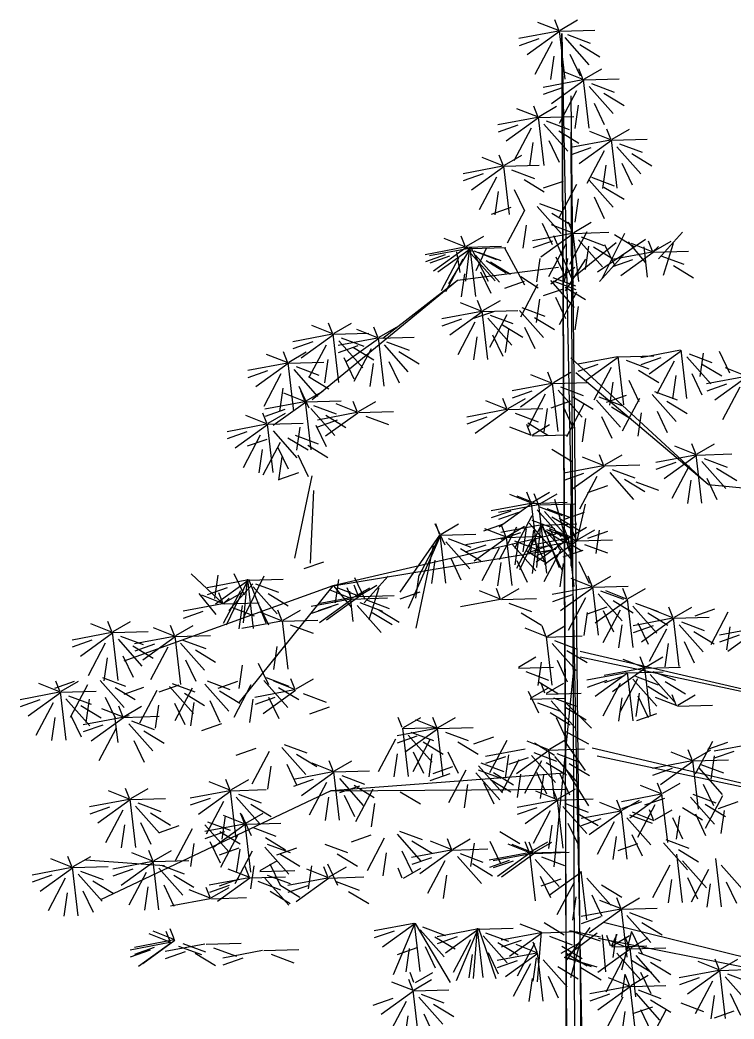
# Model space of a CAD drawing. Header units: millimetres. Extents: x 563079 to 571925, y 2063830 to 2067381.
# Drawn here: x 568829.26 to 568833.4, y 2063882.94 to 2063888.74 of the extents above; entities that cross this region are included whole.
import ezdxf

# ---------------------------------------------------------------- set-up
doc = ezdxf.new("R2010")
doc.units = ezdxf.units.MM
doc.header["$MEASUREMENT"] = 0
doc.layers.add('1-CAY XANH', color=7, linetype='Continuous')
doc.layers.add('MATCATDUONG', color=8, linetype='Continuous')

# ---------------------------------------------------------------- blocks, each defined once
blk = doc.blocks.new('ca')
at = {"layer": '1-CAY XANH', "color": 3}
for p, q in [((0.68, 65.045), (0.234, 65.306)), ((0.698, 65.022), (1.256, 65.243)), ((0.717, 65.045), (0.819, 65.306)), ((0.687, 65.018), (-0.216, 65.046)), ((0.496, 64.928), (-0.089, 64.708)), ((0.641, 64.954), (0.546, 46.012)), ((0.555, 63.779), (0.701, 65.026)), ((0.641, 64.954), (0.641, 64.954)), ((0.641, 64.954), (0.641, 64.954)), ((0.698, 65.006), (1.529, 64.406)), ((0.722, 65.018), (1.742, 64.827)), ((0.177, 64.675), (-0.343, 64.358)), ((0.559, 64.85), (-0.058, 64.154)), ((0.886, 64.742), (1.331, 63.901)), ((1.229, 64.821), (1.74, 64.643)), ((0.431, 64.421), (0.169, 63.868)), ((0.842, 64.37), (0.927, 63.771)), ((0.057, 63.787), (-0.39, 64.047)), ((0.075, 63.763), (0.633, 63.984)), ((0.094, 63.787), (0.196, 64.047)), ((0.064, 63.76), (-0.839, 63.788)), ((-0.127, 63.67), (-0.713, 63.449)), ((-0.064, 63.591), (-0.681, 62.895)), ((-0.068, 62.521), (0.078, 63.767)), ((0.075, 63.748), (0.906, 63.147)), ((0.099, 63.76), (1.119, 63.568)), ((-0.446, 63.416), (-0.966, 63.099)), ((0.263, 63.484), (0.708, 62.642)), ((0.606, 63.563), (1.117, 63.385)), ((-0.192, 63.163), (-0.454, 62.609)), ((0.218, 63.111), (0.304, 62.512)), ((1.221, 62.821), (0.774, 63.081)), ((1.258, 62.821), (1.36, 63.081)), ((1.228, 62.793), (0.325, 62.821)), ((1.239, 62.797), (1.797, 63.018)), ((1.037, 62.703), (0.451, 62.483)), ((1.099, 62.625), (0.482, 61.929)), ((1.096, 61.554), (1.242, 62.801)), ((1.239, 62.781), (2.07, 62.181)), ((1.263, 62.793), (2.283, 62.602)), ((1.77, 62.596), (2.281, 62.418)), ((-0.66, 62.236), (-1.107, 62.496)), ((-0.642, 62.212), (-0.084, 62.433)), ((-0.623, 62.236), (-0.521, 62.496)), ((0.718, 62.45), (0.198, 62.133)), ((1.427, 62.517), (1.872, 61.676)), ((-0.653, 62.209), (-1.556, 62.236)), ((-0.844, 62.118), (-1.43, 61.898)), ((-0.785, 60.97), (-0.639, 62.216)), ((-0.642, 62.197), (0.189, 61.596)), ((-0.618, 62.209), (0.402, 62.017)), ((0.972, 62.196), (0.71, 61.643)), ((1.382, 62.145), (1.468, 61.546)), ((-1.163, 61.865), (-1.683, 61.548)), ((-0.782, 62.04), (-1.399, 61.344)), ((-0.454, 61.933), (-0.009, 61.091)), ((-0.111, 62.011), (0.4, 61.834)), ((2.114, 61.562), (1.668, 61.822)), ((2.151, 61.562), (2.253, 61.822)), ((-0.909, 61.612), (-1.172, 61.058)), ((-0.499, 61.56), (-0.413, 60.961)), ((2.121, 61.535), (1.218, 61.563)), ((1.989, 60.296), (2.135, 61.542)), ((2.132, 61.538), (2.691, 61.76)), ((2.156, 61.535), (3.176, 61.343)), ((1.931, 61.445), (1.345, 61.224)), ((2.132, 61.523), (2.964, 60.922)), ((2.664, 61.338), (3.174, 61.16)), ((-0.127, 61.254), (-0.713, 61.034)), ((-0.064, 61.176), (-0.681, 60.48)), ((0.263, 61.068), (0.708, 60.227)), ((0.606, 61.147), (1.117, 60.969)), ((1.611, 61.191), (1.091, 60.875)), ((2.321, 61.259), (2.765, 60.417)), ((-0.446, 61), (-0.966, 60.684)), ((1.865, 60.938), (1.603, 60.384)), ((2.276, 60.886), (2.362, 60.287)), ((-0.192, 60.747), (-0.454, 60.194)), ((0.218, 60.696), (0.304, 60.096)), ((1.214, 60.58), (0.628, 60.36)), ((1.276, 60.502), (0.659, 59.806)), ((0.894, 60.327), (0.374, 60.01)), ((1.603, 60.394), (2.048, 59.553)), ((1.947, 60.473), (2.457, 60.295)), ((0.327, 59.833), (-0.119, 60.093)), ((0.345, 59.809), (0.904, 60.03)), ((0.364, 59.833), (0.466, 60.093)), ((1.148, 60.073), (0.886, 59.52)), ((1.559, 60.022), (1.645, 59.423)), ((-1.852, 59.154), (-2.469, 59.841)), ((-0.716, 59.777), (-1.236, 59.461)), ((-0.397, 58.648), (-0.983, 59.811)), ((0.334, 59.806), (-0.569, 59.834)), ((-0.007, 59.845), (0.438, 59.004)), ((0.202, 58.567), (0.348, 59.813)), ((0.336, 58.541), (0.846, 59.746)), ((0.345, 59.794), (1.177, 59.193)), ((0.369, 59.806), (1.389, 59.614)), ((3.09, 59.474), (2.644, 59.735)), ((3.127, 59.474), (3.229, 59.735)), ((-1.979, 58.726), (-2.241, 59.555)), ((-1.73, 59.35), (-2.177, 59.61)), ((-1.712, 59.326), (-1.154, 59.547)), ((-1.693, 59.35), (-1.591, 59.61)), ((-1.524, 59.047), (-1.079, 59.588)), ((-0.284, 58.812), (-1.519, 59.658)), ((0.334, 58.675), (-0.757, 59.569)), ((-0.463, 59.524), (-0.725, 58.971)), ((0.144, 59.716), (-0.442, 59.495)), ((0.206, 59.637), (-0.411, 58.941)), ((-0.052, 59.473), (0.034, 58.873)), ((0.534, 59.53), (0.978, 58.688)), ((0.877, 59.609), (1.387, 59.431)), ((3.097, 59.447), (2.194, 59.475)), ((3.108, 59.451), (3.666, 59.672)), ((-1.723, 59.323), (-2.626, 59.351)), ((-1.914, 59.232), (-2.5, 59.012)), ((-1.855, 59.467), (-1.709, 59.33)), ((-1.712, 59.311), (-0.881, 58.71)), ((-1.688, 59.323), (-0.668, 59.131)), ((-1.569, 58.674), (-1.483, 59.458)), ((-0.335, 58.569), (-0.952, 59.257)), ((-0.176, 59.462), (-0.696, 59.145)), ((1.594, 58.475), (2.104, 59.428)), ((2.986, 59.415), (2.083, 59.443)), ((2.795, 59.325), (2.209, 59.105)), ((2.857, 59.247), (2.24, 58.551)), ((2.907, 59.357), (2.321, 59.137)), ((2.969, 59.279), (2.352, 58.583)), ((2.979, 59.443), (2.532, 58.571)), ((2.841, 58.85), (2.579, 59.428)), ((2.854, 58.176), (3, 59.423)), ((2.965, 59.34), (3.111, 59.455)), ((2.997, 59.419), (3.555, 58.509)), ((2.997, 59.403), (3.828, 58.803)), ((3.016, 59.443), (3.118, 58.571)), ((3.021, 59.415), (4.041, 59.224)), ((3.108, 59.435), (3.94, 58.835)), ((3.132, 59.447), (4.152, 59.255)), ((3.252, 58.799), (3.338, 59.331)), ((3.528, 59.218), (4.039, 59.04)), ((3.64, 59.25), (4.15, 59.072)), ((-2.233, 58.979), (-2.753, 58.662)), ((-1.181, 59.125), (-0.67, 58.948)), ((0.542, 58.328), (0.022, 59.143)), ((0.489, 59.157), (0.575, 58.558)), ((0.795, 59.206), (0.533, 58.653)), ((1.206, 59.155), (1.292, 58.555)), ((2.476, 59.072), (1.956, 58.755)), ((3.185, 59.139), (3.63, 58.298)), ((3.296, 59.171), (3.741, 58.33)), ((0.923, 58.503), (0.306, 58.939)), ((2.73, 58.818), (2.468, 58.265)), ((3.14, 58.767), (3.226, 58.168)), ((0.861, 58.582), (0.275, 58.361)), ((0.871, 58.672), (0.285, 58.452)), ((0.933, 58.594), (0.316, 57.898)), ((1.251, 58.396), (1.696, 58.686)), ((1.261, 58.486), (1.705, 57.645)), ((1.604, 58.565), (2.114, 58.387)), ((0.551, 58.419), (0.031, 58.102)), ((0.262, 58.292), (0.706, 57.451)), ((0.605, 58.371), (1.115, 58.193)), ((0.805, 58.165), (0.543, 57.612)), ((1.216, 58.114), (1.302, 57.514)), ((2.668, 57.82), (2.221, 58.08)), ((2.686, 57.796), (3.244, 58.017)), ((2.705, 57.82), (2.807, 58.08)), ((0.217, 57.92), (0.303, 57.321)), ((1.665, 57.896), (1.079, 57.676)), ((1.727, 57.818), (1.11, 57.122)), ((2.675, 57.793), (1.772, 57.821)), ((2.484, 57.703), (1.898, 57.482)), ((2.054, 57.711), (2.499, 56.869)), ((2.398, 57.789), (2.908, 57.612)), ((2.543, 56.554), (2.689, 57.8)), ((2.686, 57.781), (3.517, 57.18)), ((2.71, 57.793), (3.73, 57.601)), ((1.345, 57.643), (0.825, 57.326)), ((2.165, 57.449), (1.645, 57.132)), ((2.546, 57.624), (1.929, 56.928)), ((2.874, 57.517), (3.319, 56.675)), ((3.217, 57.596), (3.728, 57.418)), ((6.502, 57.233), (6.055, 57.493)), ((6.52, 57.209), (7.078, 57.431)), ((6.539, 57.233), (6.641, 57.493)), ((1.599, 57.39), (1.337, 56.836)), ((2.01, 57.338), (2.096, 56.739)), ((2.419, 57.196), (2.157, 56.642)), ((5.338, 57.131), (4.891, 57.392)), ((5.356, 57.108), (5.914, 57.329)), ((5.375, 57.131), (5.477, 57.392)), ((6.509, 57.206), (5.606, 57.234)), ((6.377, 55.967), (6.523, 57.213)), ((6.52, 57.194), (7.351, 56.593)), ((6.544, 57.206), (7.564, 57.014)), ((2.829, 57.144), (2.915, 56.545)), ((5.345, 57.104), (4.442, 57.132)), ((5.154, 57.014), (4.568, 56.794)), ((5.216, 56.936), (4.599, 56.24)), ((5.213, 55.865), (5.359, 57.112)), ((5.356, 57.092), (6.187, 56.492)), ((5.38, 57.104), (6.4, 56.913)), ((6.318, 57.116), (5.732, 56.896)), ((6.38, 57.037), (5.763, 56.342)), ((5.887, 56.907), (6.398, 56.729)), ((6.708, 56.93), (7.153, 56.089)), ((7.051, 57.009), (7.561, 56.831)), ((-3.413, 56.768), (-3.676, 56.214)), ((-2.643, 56.703), (-3.228, 56.482)), ((-3.003, 56.716), (-2.917, 56.117)), ((-2.584, 55.554), (-2.438, 56.8)), ((-2.441, 56.781), (-1.61, 56.18)), ((-2.417, 56.793), (-1.397, 56.601)), ((-0.83, 56.625), (-1.733, 56.653)), ((4.835, 56.761), (4.315, 56.444)), ((5.999, 56.862), (5.479, 56.546)), ((5.544, 56.828), (5.989, 55.987)), ((7.662, 56.49), (7.216, 56.751)), ((7.68, 56.467), (8.239, 56.688)), ((7.699, 56.49), (7.801, 56.751)), ((-2.962, 56.449), (-3.482, 56.132)), ((-2.58, 56.624), (-3.197, 55.928)), ((-2.253, 56.517), (-1.808, 55.675)), ((-1.91, 56.596), (-1.399, 56.418)), ((-1.02, 56.535), (-1.606, 56.314)), ((-0.962, 55.386), (-0.816, 56.632)), ((-0.819, 56.613), (0.013, 56.012)), ((-0.794, 56.625), (0.225, 56.433)), ((-0.287, 56.428), (0.223, 56.25)), ((5.089, 56.507), (4.826, 55.954)), ((5.499, 56.456), (5.585, 55.857)), ((6.253, 56.609), (5.99, 56.056)), ((6.663, 56.558), (6.749, 55.958)), ((7.669, 56.463), (6.766, 56.491)), ((7.537, 55.224), (7.683, 56.471)), ((7.68, 56.451), (8.512, 55.851)), ((7.704, 56.463), (8.724, 56.272)), ((-4.134, 56.122), (-3.576, 56.344)), ((-2.708, 56.196), (-2.97, 55.642)), ((-2.297, 56.144), (-2.211, 55.545)), ((-1.339, 56.281), (-1.86, 55.965)), ((-0.63, 56.349), (-0.186, 55.507)), ((0.856, 55.965), (0.41, 56.226)), ((0.874, 55.942), (1.433, 56.163)), ((0.893, 55.965), (0.995, 56.226)), ((7.479, 56.373), (6.893, 56.153)), ((7.541, 56.295), (6.924, 55.599)), ((7.869, 56.187), (8.313, 55.346)), ((8.212, 56.266), (8.722, 56.088)), ((-4.134, 56.107), (-3.303, 55.506)), ((-4.11, 56.119), (-3.09, 55.927)), ((-3.602, 55.922), (-3.092, 55.744)), ((-1.086, 56.028), (-1.348, 55.474)), ((-0.675, 55.976), (-0.589, 55.377)), ((0.863, 55.938), (-0.04, 55.966)), ((0.731, 54.699), (0.877, 55.946)), ((0.899, 55.938), (1.918, 55.747)), ((7.159, 56.12), (6.639, 55.803)), ((7.413, 55.866), (7.151, 55.313)), ((-3.946, 55.843), (-3.501, 55.001)), ((-1.749, 55.736), (-2.335, 55.516)), ((-1.687, 55.658), (-2.304, 54.962)), ((-1.016, 55.629), (-0.506, 55.451)), ((0.673, 55.848), (0.087, 55.628)), ((0.735, 55.77), (0.118, 55.074)), ((1.063, 55.662), (1.507, 54.821)), ((1.406, 55.741), (1.916, 55.563)), ((7.219, 55.491), (6.772, 55.752)), ((7.237, 55.468), (7.795, 55.689)), ((7.256, 55.491), (7.358, 55.752)), ((7.824, 55.815), (7.91, 55.216)), ((-2.068, 55.483), (-2.588, 55.166)), ((-1.359, 55.55), (-0.914, 54.709)), ((-0.319, 55.591), (-0.905, 55.37)), ((-0.257, 55.512), (-0.874, 54.816)), ((0.353, 55.595), (-0.167, 55.278)), ((0.071, 55.405), (0.516, 54.563)), ((0.414, 55.484), (0.925, 55.306)), ((2.02, 55.292), (1.574, 55.552)), ((2.038, 55.268), (2.597, 55.489)), ((2.057, 55.292), (2.159, 55.552)), ((5.869, 55.216), (5.423, 55.477)), ((5.887, 55.193), (6.446, 55.414)), ((5.906, 55.216), (6.008, 55.477)), ((7.226, 55.464), (6.323, 55.492)), ((7.035, 55.374), (6.449, 55.154)), ((7.094, 54.225), (7.24, 55.472)), ((7.237, 55.452), (8.068, 54.852)), ((7.261, 55.464), (8.281, 55.273)), ((-1.815, 55.229), (-2.077, 54.676)), ((-1.404, 55.178), (-1.318, 54.579)), ((-0.638, 55.337), (-1.158, 55.02)), ((0.607, 55.341), (0.345, 54.788)), ((1.018, 55.29), (1.104, 54.691)), ((2.027, 55.265), (1.124, 55.292)), ((1.837, 55.174), (1.251, 54.954)), ((2.038, 55.252), (2.87, 54.652)), ((2.062, 55.265), (3.082, 55.073)), ((5.876, 55.189), (4.973, 55.217)), ((5.686, 55.099), (5.1, 54.879)), ((5.887, 55.177), (6.719, 54.577)), ((5.912, 55.189), (6.932, 54.997)), ((6.716, 55.121), (6.196, 54.804)), ((7.097, 55.296), (6.48, 54.6)), ((8.195, 54.913), (7.748, 55.173)), ((7.768, 55.267), (8.279, 55.089)), ((8.213, 54.889), (8.771, 55.111)), ((8.232, 54.913), (8.334, 55.173)), ((-0.384, 55.084), (-0.647, 54.53)), ((0.026, 55.032), (0.112, 54.433)), ((1.397, 54.618), (0.951, 54.878)), ((1.517, 54.921), (0.997, 54.604)), ((1.434, 54.618), (1.536, 54.878)), ((2.57, 55.067), (3.08, 54.889)), ((6.419, 54.992), (6.929, 54.814)), ((6.97, 54.867), (6.708, 54.314)), ((8.202, 54.886), (7.299, 54.914)), ((8.07, 53.647), (8.215, 54.893)), ((8.213, 54.874), (9.044, 54.273)), ((8.237, 54.886), (9.257, 54.694)), ((1.404, 54.591), (0.501, 54.619)), ((1.415, 54.594), (1.973, 54.815)), ((7.499, 54.605), (6.913, 54.385)), ((7.38, 54.816), (7.466, 54.217)), ((8.073, 54.717), (7.456, 54.021)), ((8.401, 54.61), (8.846, 53.768)), ((8.744, 54.689), (9.254, 54.511)), ((-2.845, 54.122), (-3.292, 54.383)), ((-2.808, 54.122), (-2.706, 54.383)), ((7.18, 54.351), (6.66, 54.035)), ((7.692, 54.542), (7.172, 54.225)), ((7.889, 54.419), (8.334, 53.578)), ((8.232, 54.498), (8.743, 54.32)), ((-2.838, 54.095), (-3.741, 54.123)), ((-2.97, 52.856), (-2.825, 54.103)), ((-2.827, 54.099), (-2.269, 54.32)), ((-2.827, 54.083), (-1.996, 53.483)), ((-2.803, 54.095), (-1.783, 53.904)), ((-0.472, 53.842), (-0.919, 54.102)), ((-0.435, 53.842), (-0.333, 54.102)), ((0.894, 54.247), (0.374, 53.93)), ((7.434, 54.098), (7.172, 53.545)), ((7.946, 54.289), (7.683, 53.735)), ((8.356, 54.237), (8.442, 53.638)), ((-3.029, 54.005), (-3.615, 53.785)), ((-2.967, 53.927), (-3.584, 53.231)), ((-2.639, 53.819), (-2.194, 52.978)), ((-2.296, 53.898), (-1.786, 53.72)), ((-0.465, 53.815), (-1.368, 53.843)), ((-0.454, 53.819), (0.104, 54.04)), ((-0.43, 53.815), (0.59, 53.623)), ((7.844, 54.047), (7.93, 53.447)), ((-3.348, 53.752), (-3.868, 53.435)), ((-0.656, 53.725), (-1.242, 53.505)), ((-0.594, 53.647), (-1.211, 52.951)), ((-0.454, 53.803), (0.377, 53.203)), ((0.077, 53.618), (0.588, 53.44)), ((7.075, 53.556), (7.519, 51.438)), ((7.418, 53.635), (7.928, 53.457)), ((-3.127, 53.332), (-6.124, 53.055)), ((-3.094, 53.498), (-3.357, 52.945)), ((-2.684, 53.447), (-2.598, 52.848)), ((-1.267, 53.406), (-1.853, 53.186)), ((-0.975, 53.472), (-1.495, 53.155)), ((-0.534, 53.299), (-0.024, 53.122)), ((-0.266, 53.539), (0.179, 52.698)), ((1.208, 52.834), (0.761, 53.095)), ((1.397, 52.876), (0.951, 53.136)), ((1.245, 52.834), (1.347, 53.095)), ((1.415, 52.852), (1.973, 53.074)), ((1.434, 52.876), (1.536, 53.136)), ((7.03, 53.184), (7.116, 51.308)), ((0.038, 52.83), (0.254, 51.89)), ((1.215, 52.807), (0.312, 52.835)), ((0.395, 51.234), (0.41, 52.821)), ((0.44, 51.607), (0.814, 52.951)), ((1.404, 52.849), (0.501, 52.877)), ((1.083, 51.568), (1.229, 52.815)), ((1.226, 52.811), (1.784, 53.032)), ((1.25, 52.807), (2.27, 52.616)), ((1.272, 51.61), (1.418, 52.856)), ((1.415, 52.837), (2.247, 52.236)), ((1.439, 52.849), (2.459, 52.657)), ((0.067, 52.61), (0.577, 52.432)), ((1.024, 52.717), (0.439, 52.497)), ((1.087, 52.639), (0.47, 51.943)), ((1.214, 52.759), (0.628, 52.539)), ((1.276, 52.68), (0.659, 51.984)), ((1.414, 52.531), (1.859, 51.69)), ((1.757, 52.61), (2.268, 52.432)), ((1.947, 52.652), (2.457, 52.474)), ((0.705, 52.464), (0.185, 52.147)), ((1.157, 52.29), (0.254, 52.318)), ((0.894, 52.505), (0.374, 52.189)), ((1.15, 52.317), (0.704, 51.194)), ((1.413, 52.419), (0.828, 52.199)), ((1.476, 52.34), (0.859, 51.644)), ((1.025, 51.051), (1.171, 52.298)), ((1.168, 52.294), (1.726, 51.132)), ((1.187, 52.317), (1.289, 51.194)), ((1.192, 52.29), (2.212, 52.098)), ((2.146, 52.312), (2.657, 52.134)), ((3.746, 52.058), (3.3, 52.318)), ((3.911, 52.332), (3.649, 51.779)), ((3.783, 52.058), (3.885, 52.318)), ((-0.534, 52.121), (-0.024, 51.943)), ((-0.321, 52.159), (-0.235, 51.56)), ((0.233, 51.91), (-0.213, 52.17)), ((0.446, 51.972), (-0.001, 52.232)), ((0.251, 51.886), (0.809, 52.107)), ((0.27, 51.91), (0.372, 52.17)), ((0.967, 52.2), (0.381, 51.98)), ((1.029, 52.122), (0.412, 51.426)), ((0.464, 51.948), (1.022, 52.17)), ((0.483, 51.972), (0.585, 52.232)), ((1.094, 52.165), (0.574, 51.849)), ((0.959, 52.21), (0.697, 51.657)), ((1.148, 52.252), (0.886, 51.698)), ((1.356, 52.014), (1.801, 51.173)), ((1.369, 52.159), (1.455, 51.56)), ((1.559, 52.201), (1.645, 51.601)), ((2.044, 51.999), (1.597, 52.26)), ((1.7, 52.093), (2.21, 51.915)), ((1.803, 52.233), (2.248, 51.391)), ((2.062, 51.976), (2.62, 52.197)), ((2.081, 51.999), (2.183, 52.26)), ((3.753, 52.031), (2.85, 52.059)), ((3.621, 50.792), (3.767, 52.038)), ((3.764, 52.034), (4.323, 50.979)), ((3.764, 52.019), (4.596, 50.142)), ((3.788, 52.031), (4.808, 50.563)), ((0.24, 51.883), (-0.663, 51.911)), ((0.05, 51.793), (-0.536, 51.572)), ((0.647, 51.947), (0.127, 51.63)), ((0.251, 51.871), (1.083, 51.27)), ((0.275, 51.883), (1.295, 51.691)), ((0.321, 50.706), (0.467, 51.952)), ((0.464, 51.933), (1.295, 51.332)), ((0.488, 51.945), (1.508, 51.753)), ((0.995, 51.748), (1.506, 51.57)), ((1.348, 51.912), (1.086, 51.358)), ((2.051, 51.972), (1.148, 52)), ((1.86, 51.882), (1.274, 51.662)), ((1.922, 51.804), (1.305, 51.108)), ((1.759, 51.861), (1.844, 51.261)), ((1.919, 50.733), (2.065, 51.98)), ((2.062, 51.96), (2.893, 51.36)), ((2.086, 51.972), (3.106, 51.781)), ((2.593, 51.775), (3.103, 51.597)), ((3.563, 51.941), (2.977, 51.72)), ((3.625, 51.862), (3.008, 51.166)), ((3.953, 51.755), (4.397, 49.637)), ((0.099, 51.637), (0.609, 51.459)), ((0.901, 51.693), (0.639, 51.14)), ((0.652, 51.669), (1.097, 50.827)), ((0.783, 51.686), (1.293, 51.508)), ((1.541, 51.629), (1.021, 51.312)), ((1.312, 51.642), (1.398, 51.042)), ((2.25, 51.696), (2.695, 50.855)), ((3.243, 51.687), (2.723, 51.371)), ((0.197, 51.348), (-0.065, 50.794)), ((0.607, 51.297), (0.693, 50.697)), ((1.795, 51.375), (1.532, 50.822)), ((2.205, 51.324), (2.291, 50.725)), ((3.497, 51.434), (3.235, 50.88)), ((3.908, 51.382), (3.994, 50.783)), ((6.771, 51.336), (7.282, 51.158)), ((-0.178, 50.715), (-0.625, 50.976)), ((-0.141, 50.715), (-0.039, 50.976)), ((4.322, 51.004), (4.407, 50.405)), ((8.825, 49.916), (8.305, 50.983)), ((9.079, 51.046), (8.817, 50.493)), ((9.346, 50.248), (10.178, 51.03)), ((9.49, 50.995), (9.576, 50.395)), ((-0.16, 50.692), (0.398, 50.913)), ((5.727, 50.282), (5.11, 50.969)), ((5.848, 50.478), (5.402, 50.738)), ((5.973, 50.936), (5.711, 50.382)), ((5.885, 50.478), (5.987, 50.738)), ((6.384, 50.884), (6.47, 50.285)), ((8.712, 50.868), (7.809, 50.895)), ((8.522, 50.777), (7.936, 50.557)), ((8.705, 50.895), (8.259, 49.772)), ((8.58, 49.628), (8.726, 50.875)), ((9.207, 50.091), (8.59, 50.779)), ((8.723, 50.871), (9.281, 49.709)), ((8.723, 50.855), (9.555, 50.255)), ((8.742, 50.895), (8.844, 49.772)), ((8.747, 50.868), (9.767, 50.676)), ((-1.072, 50.398), (-1.518, 50.658)), ((-0.171, 50.688), (-1.074, 50.716)), ((-1.054, 50.374), (-0.496, 50.595)), ((-1.035, 50.398), (-0.933, 50.658)), ((-0.362, 50.598), (-0.948, 50.378)), ((-0.3, 50.52), (-0.917, 49.824)), ((-0.303, 49.449), (-0.157, 50.696)), ((-0.16, 50.676), (0.671, 50.076)), ((-0.136, 50.688), (0.884, 50.497)), ((0.371, 50.491), (0.881, 50.313)), ((2.185, 50.398), (1.738, 50.658)), ((2.203, 50.374), (2.761, 50.595)), ((2.222, 50.398), (2.324, 50.658)), ((4.296, 50.557), (4.806, 50.379)), ((5.855, 50.451), (4.952, 50.478)), ((5.599, 49.853), (5.337, 50.683)), ((6.025, 50.411), (5.578, 50.672)), ((5.723, 50.595), (5.869, 50.458)), ((5.866, 50.454), (6.424, 50.675)), ((6.01, 49.802), (6.096, 50.586)), ((6.043, 50.388), (6.601, 50.609)), ((6.055, 50.174), (6.499, 50.716)), ((6.061, 50.411), (6.164, 50.672)), ((8.202, 50.524), (7.682, 50.207)), ((8.584, 50.699), (7.967, 50.003)), ((9.328, 50.287), (8.882, 50.547)), ((8.911, 50.591), (9.356, 49.75)), ((9.255, 50.67), (9.765, 50.493)), ((9.346, 50.263), (9.904, 50.485)), ((9.365, 50.287), (9.467, 50.547)), ((9.534, 49.984), (9.979, 50.526)), ((-1.255, 50.28), (-1.841, 50.06)), ((-0.681, 50.345), (-1.201, 50.028)), ((-1.197, 49.131), (-1.051, 50.378)), ((-1.054, 50.358), (-0.222, 49.758)), ((0.028, 50.412), (0.473, 49.571)), ((2.192, 50.371), (1.289, 50.398)), ((2.001, 50.28), (1.415, 50.06)), ((2.227, 50.371), (3.247, 50.179)), ((5.665, 50.36), (5.079, 50.14)), ((6.032, 50.384), (5.129, 50.412)), ((5.841, 50.294), (5.255, 50.074)), ((5.903, 50.216), (5.286, 49.52)), ((5.866, 50.438), (6.698, 49.838)), ((5.89, 50.451), (6.91, 50.259)), ((6.043, 50.372), (6.874, 49.772)), ((6.067, 50.384), (7.087, 50.193)), ((6.398, 50.253), (6.908, 50.076)), ((8.456, 50.27), (8.194, 49.717)), ((9.335, 50.26), (8.432, 50.288)), ((8.867, 50.219), (8.953, 49.62)), ((9.203, 50.404), (9.349, 50.267)), ((9.37, 50.26), (10.39, 50.068)), ((-3.64, 50.044), (-3.195, 49.202)), ((-3.297, 50.122), (-2.787, 49.945)), ((-2.259, 49.914), (-2.706, 50.175)), ((-2.241, 49.891), (-1.683, 50.112)), ((-2.222, 49.914), (-2.12, 50.175)), ((-1.575, 50.027), (-2.095, 49.71)), ((-1.193, 50.202), (-1.81, 49.506)), ((-0.866, 50.094), (-0.421, 49.253)), ((-0.427, 50.091), (-0.69, 49.538)), ((-0.522, 50.173), (-0.012, 49.996)), ((-0.017, 50.04), (0.069, 49.441)), ((1.682, 50.027), (1.162, 49.71)), ((5.345, 50.107), (4.825, 49.79)), ((5.522, 50.041), (5.002, 49.724)), ((7.812, 49.839), (7.365, 50.1)), ((7.83, 49.816), (8.388, 50.037)), ((7.848, 49.839), (7.951, 50.1)), ((9.145, 50.17), (8.559, 49.949)), ((9.878, 50.063), (10.388, 49.885)), ((-2.252, 49.887), (-3.155, 49.915)), ((-2.443, 49.797), (-3.029, 49.577)), ((-2.381, 49.719), (-2.998, 49.023)), ((-2.384, 48.648), (-2.238, 49.895)), ((-2.241, 49.875), (-1.41, 49.275)), ((-2.217, 49.887), (-1.197, 49.696)), ((-1.71, 49.69), (-1.199, 49.512)), ((-1.321, 49.773), (-1.583, 49.22)), ((-0.91, 49.722), (-0.824, 49.123)), ((1.009, 49.431), (0.563, 49.692)), ((1.046, 49.431), (1.148, 49.692)), ((7.819, 49.812), (6.916, 49.84)), ((7.628, 49.722), (7.042, 49.502)), ((7.687, 48.573), (7.832, 49.82)), ((7.854, 49.812), (8.874, 49.621)), ((10.574, 49.445), (10.128, 49.705)), ((10.611, 49.445), (10.713, 49.705)), ((12.185, 49.547), (11.739, 49.807)), ((12.203, 49.523), (12.761, 49.745)), ((12.222, 49.547), (12.324, 49.807)), ((-4.463, 49.634), (-3.632, 49.033)), ((-4.439, 49.646), (-3.419, 49.454)), ((-3.932, 49.449), (-3.421, 49.271)), ((-3.685, 49.671), (-3.599, 49.072)), ((-2.762, 49.544), (-3.282, 49.227)), ((-2.053, 49.611), (-1.608, 48.77)), ((1.016, 49.404), (0.113, 49.432)), ((1.027, 49.408), (1.585, 49.629)), ((10.581, 49.418), (9.679, 49.446)), ((10.592, 49.422), (11.151, 49.643)), ((12.192, 49.52), (11.289, 49.548)), ((12.06, 48.281), (12.206, 49.527)), ((12.203, 49.508), (13.034, 48.907)), ((12.227, 49.52), (13.247, 49.328)), ((-2.508, 49.29), (-2.77, 48.737)), ((-2.098, 49.239), (-2.012, 48.64)), ((0.826, 49.314), (0.24, 49.094)), ((0.888, 49.236), (0.271, 48.54)), ((0.884, 48.165), (1.03, 49.412)), ((10.391, 49.328), (9.805, 49.108)), ((10.453, 49.25), (9.836, 48.554)), ((10.45, 48.179), (10.595, 49.426)), ((10.592, 49.406), (11.424, 48.806)), ((10.617, 49.418), (11.637, 49.226)), ((11.124, 49.221), (11.634, 49.043)), ((11.682, 49.176), (11.162, 48.86)), ((12.002, 49.43), (11.416, 49.21)), ((12.064, 49.351), (11.447, 48.655)), ((12.391, 49.244), (12.836, 48.402)), ((12.735, 49.323), (13.245, 49.145)), ((0.506, 49.061), (-0.014, 48.744)), ((7.973, 49.164), (8.059, 48.565)), ((10.072, 49.075), (9.551, 48.758)), ((10.781, 49.142), (11.225, 48.301)), ((11.936, 48.923), (11.674, 48.369)), ((-1.518, 48.63), (-1.965, 48.891)), ((-1.501, 48.607), (-0.942, 48.828)), ((-1.482, 48.63), (-1.38, 48.891)), ((0.76, 48.807), (0.498, 48.254)), ((1.171, 48.756), (1.257, 48.157)), ((1.75, 48.63), (1.303, 48.891)), ((8.456, 48.732), (8.194, 48.179)), ((8.867, 48.681), (8.953, 48.081)), ((10.325, 48.821), (10.063, 48.268)), ((12.347, 48.872), (12.433, 48.272)), ((-1.512, 48.603), (-2.414, 48.631)), ((-1.702, 48.513), (-2.288, 48.293)), ((-1.64, 48.435), (-2.257, 47.739)), ((-1.065, 48.483), (-1.968, 48.511)), ((-1.643, 47.364), (-1.498, 48.611)), ((-1.501, 48.591), (-0.669, 47.991)), ((-1.476, 48.603), (-0.456, 48.412)), ((-1.197, 47.244), (-1.051, 48.491)), ((-1.054, 48.471), (-0.222, 47.871)), ((-1.03, 48.483), (-0.01, 48.291)), ((-0.969, 48.406), (-0.459, 48.228)), ((0.839, 43.486), (0.319, 48.656)), ((1.757, 48.603), (0.854, 48.631)), ((1.566, 48.513), (0.98, 48.293)), ((-2.021, 48.26), (-2.542, 47.943)), ((-1.255, 48.393), (-1.841, 48.173)), ((-1.193, 48.315), (-1.81, 47.619)), ((-1.312, 48.327), (-0.867, 47.486)), ((-0.866, 48.207), (-0.421, 47.366)), ((-0.522, 48.286), (-0.012, 48.108)), ((1.035, 47.958), (0.588, 48.219)), ((1.247, 48.26), (0.727, 47.943)), ((1.072, 47.958), (1.174, 48.219)), ((7.476, 48.067), (7.03, 48.327)), ((7.494, 48.043), (8.052, 48.265)), ((7.513, 48.067), (7.615, 48.327)), ((8.251, 48.362), (7.665, 48.142)), ((8.313, 48.283), (7.696, 47.587)), ((8.641, 48.176), (9.086, 47.334)), ((8.984, 48.255), (9.495, 48.077)), ((9.768, 48.273), (9.182, 48.053)), ((9.83, 48.194), (9.213, 47.498)), ((10.673, 48.209), (10.087, 47.989)), ((10.501, 48.166), (11.011, 47.988)), ((12.46, 48.362), (11.874, 48.142)), ((12.522, 48.283), (11.905, 47.587)), ((12.85, 48.176), (13.295, 47.334)), ((13.525, 48.009), (13.079, 48.269)), ((13.193, 48.255), (13.703, 48.077)), ((13.543, 47.985), (14.102, 48.206)), ((13.562, 48.009), (13.664, 48.269)), ((-2.346, 47.651), (-2.792, 47.911)), ((-2.309, 47.651), (-2.207, 47.911)), ((-1.575, 48.139), (-2.095, 47.823)), ((-1.321, 47.886), (-1.583, 47.333)), ((-1.357, 47.955), (-1.271, 47.356)), ((1.042, 47.931), (0.139, 47.959)), ((1.444, 47.829), (0.998, 48.09)), ((1.501, 48.006), (1.239, 47.453)), ((7.293, 47.95), (6.707, 47.73)), ((7.932, 48.108), (7.412, 47.792)), ((7.494, 48.028), (8.326, 47.427)), ((7.518, 48.04), (8.538, 47.848)), ((9.448, 48.019), (8.928, 47.703)), ((10.354, 47.956), (9.834, 47.639)), ((10.735, 48.131), (10.118, 47.435)), ((10.158, 48.087), (10.602, 47.245)), ((11.063, 48.023), (11.508, 47.182)), ((11.406, 48.102), (11.916, 47.924)), ((12.141, 48.108), (11.621, 47.792)), ((13.532, 47.982), (12.629, 48.009)), ((13.342, 47.891), (12.756, 47.671)), ((13.4, 46.743), (13.546, 47.989)), ((13.543, 47.969), (14.375, 47.369)), ((13.568, 47.982), (14.587, 47.79)), ((-2.339, 47.624), (-3.242, 47.652)), ((-2.328, 47.628), (-1.77, 47.849)), ((-0.91, 47.835), (-0.824, 47.235)), ((0.572, 47.746), (-0.128, 47.056)), ((0.851, 47.841), (0.265, 47.621)), ((0.913, 47.763), (0.296, 47.067)), ((1.451, 47.802), (0.548, 47.83)), ((1.261, 47.712), (0.675, 47.492)), ((8.186, 47.855), (7.923, 47.301)), ((8.026, 47.843), (8.536, 47.665)), ((8.596, 47.804), (8.682, 47.204)), ((9.702, 47.766), (9.44, 47.212)), ((10.113, 47.715), (10.199, 47.115)), ((10.608, 47.702), (10.345, 47.149)), ((11.018, 47.651), (11.104, 47.052)), ((12.395, 47.855), (12.132, 47.301)), ((13.023, 47.638), (12.502, 47.321)), ((13.404, 47.813), (12.787, 47.117)), ((12.805, 47.804), (12.891, 47.204)), ((13.732, 47.705), (14.176, 46.864)), ((14.075, 47.784), (14.585, 47.607)), ((-1.797, 47.427), (-1.286, 47.249)), ((0.532, 47.588), (0.012, 47.271)), ((0.941, 47.459), (0.421, 47.142)), ((6.626, 47.598), (7.136, 47.42)), ((11.903, 47.36), (11.457, 47.62)), ((11.778, 47.371), (11.924, 47.341)), ((11.921, 47.337), (12.479, 47.558)), ((11.94, 47.36), (12.042, 47.62)), ((13.276, 47.384), (13.014, 46.831)), ((0.786, 47.334), (0.524, 46.781)), ((3.819, 47.074), (3.373, 47.334)), ((3.837, 47.05), (4.395, 47.271)), ((3.856, 47.074), (3.958, 47.334)), ((4.713, 47.074), (4.266, 47.334)), ((4.749, 47.074), (4.851, 47.334)), ((9.4, 47.167), (9.911, 46.989)), ((11.91, 47.333), (11.007, 47.361)), ((11.719, 47.243), (11.134, 47.023)), ((11.782, 47.165), (11.165, 46.469)), ((11.921, 47.321), (12.752, 46.721)), ((11.945, 47.333), (12.965, 47.141)), ((12.064, 46.685), (12.15, 47.362)), ((12.452, 47.136), (12.963, 46.958)), ((13.687, 47.333), (13.773, 46.734)), ((0.572, 46.989), (-0.045, 46.655)), ((3.826, 47.046), (2.923, 47.074)), ((3.635, 46.956), (3.05, 46.736)), ((3.694, 45.807), (3.84, 47.054)), ((4.719, 47.046), (3.817, 47.074)), ((3.837, 47.034), (4.668, 46.434)), ((3.861, 47.046), (4.881, 46.855)), ((4.529, 46.956), (3.943, 46.736)), ((4.591, 46.878), (3.974, 46.182)), ((4.588, 45.807), (4.733, 47.054)), ((11.4, 46.99), (10.88, 46.673)), ((12.109, 47.057), (12.554, 46.216)), ((-4.302, 46.655), (-3.282, 46.463)), ((-3.626, 46.684), (-3.116, 46.506)), ((-3.241, 46.711), (-2.796, 45.87)), ((0.572, 46.722), (0.037, 45.965)), ((0.952, 46.519), (0.505, 46.779)), ((1.345, 46.675), (0.825, 46.358)), ((0.97, 46.495), (1.528, 46.717)), ((2.054, 46.742), (2.499, 45.901)), ((2.397, 46.821), (2.908, 46.643)), ((3.316, 46.703), (2.796, 46.386)), ((4.21, 46.703), (3.69, 46.386)), ((4.025, 46.77), (4.47, 45.929)), ((4.368, 46.849), (4.879, 46.671)), ((4.919, 46.77), (5.364, 45.929)), ((7.786, 46.638), (7.2, 46.418)), ((11.654, 46.736), (11.392, 46.183)), ((-3.794, 46.458), (-3.284, 46.28)), ((-2.756, 46.239), (-3.202, 46.499)), ((-2.738, 46.215), (-2.18, 46.436)), ((-2.719, 46.239), (-2.617, 46.499)), ((0.958, 46.492), (0.056, 46.52)), ((0.768, 46.402), (0.182, 46.182)), ((1.357, 46.427), (0.771, 46.207)), ((1.419, 46.349), (0.802, 45.653)), ((0.827, 45.253), (0.972, 46.499)), ((0.97, 46.48), (1.801, 45.879)), ((1.583, 46.517), (2.603, 46.325)), ((2.01, 46.37), (2.095, 45.77)), ((3.57, 46.449), (3.308, 45.896)), ((3.981, 46.398), (4.066, 45.799)), ((4.463, 46.449), (4.201, 45.896)), ((4.874, 46.398), (4.96, 45.799)), ((7.466, 46.385), (6.946, 46.068)), ((7.848, 46.56), (7.231, 45.864)), ((8.175, 46.453), (8.62, 45.611)), ((8.518, 46.531), (9.029, 46.354)), ((-2.749, 46.212), (-3.652, 46.239)), ((-2.939, 46.121), (-3.525, 45.901)), ((-3.286, 46.339), (-3.2, 45.739)), ((-2.881, 44.973), (-2.735, 46.219)), ((-2.738, 46.2), (-1.906, 45.599)), ((-2.714, 46.212), (-1.694, 46.02)), ((0.449, 46.148), (-0.071, 45.832)), ((0.83, 46.323), (0.213, 45.627)), ((1.038, 46.174), (0.518, 45.857)), ((1.158, 46.216), (1.603, 45.374)), ((1.501, 46.295), (2.011, 46.117)), ((1.747, 46.241), (2.192, 45.4)), ((2.09, 46.32), (2.6, 46.142)), ((2.719, 46.164), (2.133, 45.943)), ((2.781, 46.085), (2.164, 45.389)), ((6.488, 45.955), (6.041, 46.215)), ((6.506, 45.931), (7.064, 46.152)), ((6.525, 45.955), (6.627, 46.215)), ((7.72, 46.132), (7.458, 45.578)), ((-2.877, 46.043), (-3.494, 45.347)), ((-2.206, 46.014), (-1.696, 45.837)), ((0.572, 46.054), (-0.045, 45.053)), ((0.702, 45.895), (0.44, 45.341)), ((1.292, 45.92), (1.029, 45.367)), ((1.113, 45.844), (1.199, 45.244)), ((1.702, 45.869), (1.788, 45.269)), ((2.4, 45.91), (1.879, 45.594)), ((2.791, 45.984), (2.206, 45.764)), ((2.854, 45.906), (2.237, 45.21)), ((3.109, 45.978), (3.553, 45.136)), ((3.452, 46.057), (3.962, 45.879)), ((3.524, 45.877), (4.035, 45.699)), ((6.495, 45.928), (5.592, 45.956)), ((6.304, 45.837), (5.718, 45.617)), ((6.363, 44.689), (6.509, 45.935)), ((6.506, 45.916), (7.337, 45.315)), ((6.53, 45.928), (7.55, 45.736)), ((8.131, 46.08), (8.217, 45.481)), ((-3.005, 45.615), (-3.267, 45.061)), ((-1.962, 45.38), (-2.408, 45.64)), ((-1.944, 45.356), (-1.386, 45.578)), ((-1.925, 45.38), (-1.823, 45.64)), ((2.472, 45.73), (1.952, 45.414)), ((2.653, 45.657), (2.391, 45.103)), ((3.064, 45.605), (3.15, 45.006)), ((5.985, 45.584), (5.465, 45.267)), ((6.366, 45.759), (5.749, 45.063)), ((6.694, 45.652), (7.139, 44.81)), ((7.037, 45.73), (7.548, 45.553)), ((9.145, 45.472), (8.698, 45.732)), ((9.163, 45.448), (9.721, 45.669)), ((9.182, 45.472), (9.284, 45.732)), ((-2.737, 45.354), (-3.323, 45.134)), ((-2.087, 44.114), (-1.941, 45.36)), ((-1.944, 45.341), (-1.112, 44.74)), ((-1.92, 45.353), (-0.9, 45.161)), ((0.729, 45.231), (0.283, 45.492)), ((0.545, 45.484), (0.531, 38.946)), ((0.747, 45.208), (1.305, 45.429)), ((0.766, 45.231), (0.868, 45.492)), ((4.797, 45.419), (4.277, 45.102)), ((5.507, 45.486), (5.951, 44.645)), ((5.85, 45.565), (6.36, 45.387)), ((6.239, 45.331), (5.976, 44.777)), ((6.586, 45.438), (12.517, 42.631)), ((9.152, 45.445), (8.249, 45.472)), ((8.961, 45.354), (8.375, 45.134)), ((9.02, 44.206), (9.166, 45.452)), ((9.163, 45.432), (9.994, 44.832)), ((9.187, 45.445), (10.207, 45.253)), ((11.733, 45.245), (11.287, 45.505)), ((11.751, 45.221), (12.31, 45.442)), ((11.77, 45.245), (11.872, 45.505)), ((-3.897, 45.156), (-3.386, 44.978)), ((-3.056, 45.101), (-3.576, 44.784)), ((-3.499, 45.31), (-3.054, 44.469)), ((-2.675, 45.276), (-3.292, 44.58)), ((-2.004, 45.247), (-1.493, 45.07)), ((-1.756, 45.077), (-1.311, 44.236)), ((-1.412, 45.156), (-0.902, 44.978)), ((-0.919, 44.943), (-1.365, 45.204)), ((-0.901, 44.92), (-0.343, 45.141)), ((-0.882, 44.943), (-0.78, 45.204)), ((0.736, 45.204), (-0.167, 45.232)), ((0.546, 45.114), (-0.04, 44.894)), ((0.604, 43.965), (0.75, 45.212)), ((0.747, 45.192), (1.578, 44.592)), ((0.771, 45.204), (1.791, 45.012)), ((5.462, 45.114), (5.548, 44.515)), ((6.649, 45.279), (6.735, 44.68)), ((8.642, 45.101), (8.122, 44.784)), ((9.023, 45.276), (8.406, 44.58)), ((9.351, 45.168), (9.796, 44.327)), ((9.694, 45.247), (10.205, 45.07)), ((11.74, 45.218), (10.838, 45.246)), ((11.55, 45.128), (10.964, 44.907)), ((11.609, 43.979), (11.754, 45.225)), ((11.751, 45.206), (12.583, 44.605)), ((11.776, 45.218), (12.796, 45.026)), ((-3.544, 44.938), (-3.458, 44.338)), ((-2.802, 44.847), (-3.064, 44.294)), ((-2.465, 45.009), (-2.985, 44.693)), ((-2.392, 44.796), (-2.306, 44.197)), ((-1.757, 44.69), (-2.203, 44.95)), ((-1.739, 44.666), (-1.181, 44.888)), ((-1.72, 44.69), (-1.618, 44.95)), ((-1.103, 44.826), (-1.688, 44.606)), ((-1.044, 43.677), (-0.898, 44.924)), ((-0.901, 44.904), (-0.07, 44.304)), ((-0.877, 44.916), (0.143, 44.725)), ((0.226, 44.861), (-0.294, 44.544)), ((0.608, 45.036), (-0.009, 44.34)), ((0.935, 44.928), (1.38, 44.087)), ((1.278, 45.007), (1.789, 44.829)), ((8.771, 44.609), (8.324, 44.869)), ((8.896, 44.847), (8.633, 44.294)), ((8.789, 44.585), (9.347, 44.807)), ((8.808, 44.609), (8.91, 44.869)), ((9.306, 44.796), (9.392, 44.197)), ((11.231, 44.874), (10.71, 44.557)), ((11.612, 45.049), (10.995, 44.353)), ((11.94, 44.942), (12.384, 44.1)), ((12.283, 45.021), (12.793, 44.843)), ((-2.211, 44.756), (-2.473, 44.203)), ((-1.04, 44.748), (-1.657, 44.052)), ((-0.713, 44.64), (-0.268, 43.799)), ((-0.37, 44.719), (0.141, 44.541)), ((0.48, 44.607), (0.218, 44.054)), ((0.891, 44.556), (0.977, 43.956)), ((8.778, 44.582), (7.875, 44.61)), ((8.646, 43.343), (8.792, 44.589)), ((8.789, 44.57), (9.62, 43.969)), ((8.813, 44.582), (9.833, 44.39)), ((9.763, 44.644), (9.177, 44.424)), ((9.825, 44.566), (9.208, 43.87)), ((11.484, 44.621), (11.222, 44.067)), ((11.895, 44.569), (11.981, 43.97)), ((-1.168, 44.319), (-1.43, 43.766)), ((2.235, 44.397), (1.715, 44.08)), ((4.818, 44.405), (4.233, 44.185)), ((4.881, 44.327), (4.264, 43.631)), ((5.551, 44.298), (6.062, 44.12)), ((8.587, 44.492), (8.001, 44.272)), ((9.444, 44.391), (8.923, 44.074)), ((8.977, 44.306), (9.422, 43.465)), ((9.32, 44.385), (9.831, 44.207)), ((10.153, 44.459), (10.597, 43.617)), ((10.496, 44.537), (11.006, 44.36)), ((-2.043, 44.183), (-2.629, 43.962)), ((-1.981, 44.104), (-2.598, 43.408)), ((-1.31, 44.076), (-0.8, 43.898)), ((-0.757, 44.268), (-0.672, 43.669)), ((1.342, 43.857), (0.896, 44.117)), ((1.444, 43.87), (0.998, 44.13)), ((1.36, 43.833), (1.918, 44.054)), ((1.379, 43.857), (1.481, 44.117)), ((1.462, 43.846), (2.02, 44.067)), ((1.481, 43.87), (1.583, 44.13)), ((2.489, 44.143), (2.226, 43.59)), ((2.899, 44.092), (2.985, 43.492)), ((3.443, 43.942), (2.996, 44.202)), ((3.46, 43.919), (4.019, 44.14)), ((3.479, 43.942), (3.581, 44.202)), ((4.499, 44.152), (3.979, 43.835)), ((5.208, 44.219), (5.653, 43.378)), ((6.739, 44.07), (6.153, 43.85)), ((8.221, 44.07), (7.635, 43.85)), ((8.268, 44.238), (7.748, 43.922)), ((9.697, 44.137), (9.435, 43.584)), ((10.108, 44.086), (10.194, 43.487)), ((-2.362, 43.929), (-2.882, 43.613)), ((-2.471, 42.565), (-2.325, 43.812)), ((1.349, 43.83), (0.446, 43.858)), ((1.451, 43.843), (0.548, 43.87)), ((1.319, 42.604), (1.465, 43.85)), ((1.36, 43.818), (2.192, 43.217)), ((1.384, 43.83), (2.404, 43.638)), ((1.462, 43.831), (2.294, 43.23)), ((1.486, 43.843), (2.506, 43.651)), ((3.449, 43.915), (2.547, 43.943)), ((3.259, 43.825), (2.673, 43.605)), ((3.46, 43.903), (4.292, 43.303)), ((3.485, 43.915), (4.505, 43.723)), ((4.753, 43.898), (4.491, 43.345)), ((5.164, 43.847), (5.249, 43.248)), ((6.42, 43.817), (5.9, 43.5)), ((7.901, 43.817), (7.381, 43.5)), ((7.472, 43.963), (7.983, 43.785)), ((8.283, 43.992), (7.666, 43.296)), ((8.61, 43.884), (9.055, 43.043)), ((8.932, 43.934), (9.018, 43.334)), ((8.953, 43.963), (9.464, 43.785)), ((11.134, 43.643), (10.687, 43.903)), ((11.152, 43.619), (11.71, 43.841)), ((11.171, 43.643), (11.273, 43.903)), ((-3.466, 43.525), (-4.083, 42.829)), ((-3.47, 42.455), (-3.324, 43.701)), ((-2.467, 43.636), (-3.084, 42.94)), ((-2.14, 43.528), (-1.695, 42.687)), ((1.159, 43.739), (0.573, 43.519)), ((1.323, 43.674), (0.706, 42.978)), ((1.892, 43.632), (2.402, 43.455)), ((1.994, 43.645), (2.504, 43.468)), ((2.94, 43.572), (2.419, 43.255)), ((3.321, 43.747), (2.704, 43.051)), ((3.649, 43.639), (4.093, 42.798)), ((3.992, 43.718), (4.502, 43.54)), ((6.674, 43.563), (6.411, 43.01)), ((7.084, 43.512), (7.17, 42.913)), ((8.155, 43.563), (7.893, 43.01)), ((8.404, 43.387), (7.958, 43.647)), ((8.566, 43.512), (8.652, 42.913)), ((11.141, 43.616), (10.238, 43.644)), ((10.95, 43.526), (10.364, 43.305)), ((10.869, 43.505), (12.901, 43.655)), ((11.009, 42.377), (11.155, 43.623)), ((11.152, 43.604), (11.983, 43.003)), ((11.176, 43.616), (12.196, 43.424)), ((13.215, 43.49), (12.768, 43.751)), ((13.233, 43.467), (13.791, 43.688)), ((13.252, 43.49), (13.354, 43.751)), ((-3.139, 43.418), (-2.694, 42.576)), ((-0.009, 42.12), (0.136, 43.367)), ((0.134, 43.347), (0.965, 42.747)), ((3.604, 43.267), (3.69, 42.667)), ((4.713, 43.189), (4.266, 43.449)), ((4.749, 43.189), (4.851, 43.449)), ((6.629, 43.221), (6.182, 43.482)), ((6.647, 43.198), (7.205, 43.419)), ((6.666, 43.221), (6.768, 43.482)), ((8.411, 43.36), (7.508, 43.387)), ((8.221, 43.269), (7.635, 43.049)), ((8.67, 43.204), (9.228, 43.425)), ((8.689, 43.227), (8.791, 43.488)), ((10.631, 43.272), (10.111, 42.955)), ((11.012, 43.447), (10.395, 42.751)), ((11.34, 43.34), (11.785, 42.498)), ((11.683, 43.419), (12.194, 43.241)), ((13.222, 43.463), (12.319, 43.491)), ((13.031, 43.373), (12.445, 43.153)), ((13.093, 43.295), (12.476, 42.599)), ((13.09, 42.224), (13.236, 43.471)), ((13.233, 43.451), (14.064, 42.851)), ((13.257, 43.463), (14.277, 43.271)), ((13.764, 43.266), (14.275, 43.088)), ((-3.594, 43.096), (-3.856, 42.543)), ((-3.183, 43.045), (-3.097, 42.446)), ((-2.595, 43.207), (-2.857, 42.654)), ((-2.184, 43.156), (-2.099, 42.557)), ((-0.387, 43.016), (-0.907, 42.699)), ((-0.006, 43.191), (-0.623, 42.495)), ((0.322, 43.083), (0.767, 42.242)), ((0.665, 43.162), (1.175, 42.985)), ((1.195, 43.246), (0.933, 42.692)), ((6.636, 43.194), (5.733, 43.222)), ((6.445, 43.104), (5.859, 42.884)), ((6.647, 43.182), (7.478, 42.582)), ((6.671, 43.194), (7.691, 43.002)), ((7.178, 42.997), (7.689, 42.819)), ((7.901, 43.016), (7.381, 42.699)), ((8.283, 43.191), (7.666, 42.495)), ((8.659, 43.2), (7.756, 43.228)), ((8.468, 43.11), (7.882, 42.89)), ((8.67, 43.188), (9.501, 42.588)), ((8.694, 43.2), (9.714, 43.009)), ((8.953, 43.162), (9.464, 42.985)), ((9.201, 43.003), (9.712, 42.825)), ((10.885, 43.019), (10.623, 42.465)), ((12.712, 43.12), (12.192, 42.803)), ((13.421, 43.187), (13.866, 42.346)), ((-0.133, 42.762), (-0.396, 42.209)), ((6.126, 42.851), (5.606, 42.534)), ((8.149, 42.857), (7.629, 42.54)), ((9.653, 42.689), (9.206, 42.95)), ((9.67, 42.666), (10.229, 42.887)), ((9.689, 42.689), (9.791, 42.95)), ((11.295, 42.967), (11.381, 42.368)), ((12.966, 42.866), (12.703, 42.313)), ((13.376, 42.815), (13.462, 42.215)), ((-0.919, 42.42), (-1.365, 42.681)), ((-0.901, 42.397), (-0.343, 42.618)), ((-0.882, 42.42), (-0.78, 42.681)), ((0.277, 42.711), (0.363, 42.112)), ((9.659, 42.662), (8.757, 42.69)), ((9.695, 42.662), (10.715, 42.471)), ((-0.912, 42.393), (-1.815, 42.421)), ((-1.103, 42.303), (-1.688, 42.083)), ((-1.04, 42.225), (-1.657, 41.529)), ((-1.044, 41.154), (-0.898, 42.401)), ((-0.901, 42.381), (-0.07, 41.781)), ((-0.877, 42.393), (0.143, 42.202)), ((-1.422, 42.05), (-1.942, 41.733)), ((-0.37, 42.196), (0.141, 42.018)), ((1.094, 42.05), (0.574, 41.733)), ((1.155, 41.787), (1.714, 42.009)), ((4.414, 42.026), (3.511, 40.501)), ((4.282, 40.787), (4.428, 42.034)), ((4.425, 42.03), (4.983, 40.698)), ((4.425, 42.014), (5.256, 41.414)), ((4.449, 42.026), (5.469, 41.834)), ((-1.168, 41.796), (-1.43, 41.243)), ((-0.905, 40.825), (-1.167, 41.825)), ((-0.656, 41.449), (-1.102, 41.71)), ((-0.78, 41.736), (-0.635, 41.43)), ((-0.757, 41.745), (-0.672, 41.146)), ((-0.619, 41.449), (-0.517, 41.71)), ((-0.494, 40.774), (-0.408, 41.727)), ((-0.354, 41.567), (0.428, 41.834)), ((-0.354, 41.674), (0.428, 41.83)), ((0.572, 41.144), (-0.272, 41.784)), ((0.529, 41.06), (-0.088, 41.917)), ((1.144, 41.784), (0.241, 41.812)), ((1.155, 41.772), (1.987, 41.172)), ((1.174, 41.811), (1.276, 40.519)), ((1.179, 41.784), (2.199, 41.592)), ((2.791, 41.874), (1.888, 41.901)), ((2.601, 41.783), (2.015, 41.563)), ((2.784, 41.901), (2.338, 40.608)), ((2.659, 40.635), (2.805, 41.881)), ((2.802, 41.877), (3.361, 40.546)), ((2.802, 41.862), (3.634, 41.261)), ((2.821, 41.901), (2.923, 40.608)), ((2.827, 41.874), (3.846, 41.682)), ((4.223, 41.936), (3.637, 41.716)), ((4.285, 41.858), (3.668, 41.162)), ((4.956, 41.829), (5.467, 41.651)), ((10.598, 41.602), (11.156, 41.823)), ((10.617, 41.626), (10.719, 41.886)), ((10.705, 41.534), (11.263, 41.755)), ((10.724, 41.558), (10.826, 41.818)), ((-1.142, 41.396), (-1.589, 41.656)), ((-0.649, 41.422), (-1.551, 41.45)), ((-1.124, 41.372), (-0.566, 41.593)), ((-1.105, 41.396), (-1.003, 41.656)), ((0.402, 40.631), (0.139, 41.631)), ((0.651, 41.256), (0.204, 41.516)), ((0.954, 41.694), (0.368, 41.474)), ((1.258, 41.261), (1.816, 41.483)), ((1.277, 41.285), (1.379, 41.545)), ((1.344, 41.508), (1.788, 40.667)), ((1.687, 41.587), (2.197, 41.409)), ((2.282, 41.53), (1.761, 41.213)), ((2.663, 41.705), (2.046, 41.009)), ((2.991, 41.598), (3.435, 40.756)), ((3.334, 41.676), (3.844, 41.499)), ((3.904, 41.683), (3.384, 41.366)), ((9.793, 41.489), (8.89, 41.516)), ((10.396, 41.508), (9.811, 41.288)), ((9.828, 41.489), (10.848, 41.297)), ((10.598, 41.586), (11.429, 40.986)), ((10.622, 41.598), (11.642, 41.407)), ((10.705, 41.519), (11.536, 40.918)), ((10.729, 41.531), (11.749, 41.339)), ((-1.135, 41.369), (-2.038, 41.396)), ((-1.326, 41.278), (-1.912, 41.058)), ((-1.264, 41.2), (-1.881, 40.504)), ((-0.777, 41.254), (-1.394, 40.558)), ((-1.267, 40.13), (-1.121, 41.376)), ((-1.124, 41.357), (-0.293, 40.756)), ((0.506, 41.249), (-0.014, 40.932)), ((0.634, 41.44), (0.114, 41.124)), ((1.115, 40.019), (1.261, 41.265)), ((1.258, 41.246), (2.089, 40.645)), ((1.282, 41.258), (2.302, 41.066)), ((2.535, 41.277), (2.273, 40.723)), ((2.946, 41.225), (3.032, 40.626)), ((4.158, 41.429), (3.896, 40.876)), ((4.368, 41.395), (4.879, 41.217)), ((4.568, 41.378), (4.654, 40.778)), ((8.312, 41.323), (7.409, 41.351)), ((8.121, 41.233), (7.535, 41.013)), ((8.347, 41.323), (9.367, 41.132)), ((9.602, 41.398), (9.017, 41.178)), ((10.077, 41.255), (9.557, 40.938)), ((10.504, 41.441), (9.918, 41.22)), ((10.335, 41.291), (10.846, 41.114)), ((11.129, 41.401), (11.64, 41.223)), ((11.236, 41.334), (11.747, 41.156)), ((-3.447, 40.842), (-3.894, 41.102)), ((-3.429, 40.818), (-2.871, 41.039)), ((-3.41, 40.842), (-3.308, 41.102)), ((-1.645, 41.025), (-2.165, 40.708)), ((-1.158, 41.079), (-1.679, 40.762)), ((-0.936, 41.093), (-0.491, 40.251)), ((-0.272, 40.899), (0.572, 41.144)), ((0.467, 41.138), (-0.119, 40.918)), ((1.118, 41.089), (0.501, 40.393)), ((1.299, 41.136), (1.385, 40.536)), ((1.446, 40.982), (1.891, 40.14)), ((1.789, 41.061), (2.3, 40.883)), ((8.854, 41.126), (9.364, 40.948)), ((-3.44, 40.815), (-4.343, 40.843)), ((-3.631, 40.725), (-4.217, 40.504)), ((-3.572, 39.576), (-3.427, 40.822)), ((-3.429, 40.803), (-2.598, 40.202)), ((-3.405, 40.815), (-2.385, 40.623)), ((-1.391, 40.772), (-1.653, 40.218)), ((-1.142, 40.426), (-1.589, 40.687)), ((-1.105, 40.426), (-1.003, 40.687)), ((-0.981, 40.72), (-0.895, 40.121)), ((0.148, 40.885), (-0.372, 40.568)), ((0.737, 40.914), (0.217, 40.598)), ((4.407, 40.501), (3.96, 40.761)), ((4.444, 40.501), (4.546, 40.761)), ((-3.569, 40.646), (-4.186, 39.95)), ((-3.241, 40.539), (-2.796, 39.697)), ((-2.898, 40.618), (-2.388, 40.44)), ((-1.135, 40.399), (-2.038, 40.427)), ((-1.124, 40.403), (-0.566, 40.624)), ((0.991, 40.661), (0.728, 40.107)), ((1.401, 40.609), (1.487, 40.01)), ((4.441, 40.316), (3.995, 40.576)), ((4.459, 40.292), (5.018, 40.513)), ((4.478, 40.316), (4.58, 40.576)), ((-3.696, 40.218), (-3.959, 39.664)), ((-3.286, 40.166), (-3.2, 39.567)), ((-1.326, 40.309), (-1.912, 40.089)), ((-1.264, 40.231), (-1.881, 39.535)), ((-1.267, 39.16), (-1.121, 40.407)), ((-1.124, 40.387), (-0.293, 39.787)), ((-1.1, 40.399), (-0.08, 40.207)), ((-0.593, 40.202), (-0.082, 40.024)), ((4.448, 40.288), (3.545, 40.316)), ((4.258, 40.198), (3.672, 39.978)), ((4.316, 39.049), (4.462, 40.296)), ((4.459, 40.276), (5.291, 39.676)), ((-2.427, 39.977), (-3.013, 39.756)), ((-1.645, 40.056), (-2.165, 39.739)), ((-0.936, 40.123), (-0.491, 39.282)), ((3.938, 39.945), (3.418, 39.628)), ((4.32, 40.12), (3.703, 39.424)), ((4.648, 40.012), (5.092, 39.171)), ((4.991, 40.091), (5.501, 39.913)), ((-3.794, 39.759), (-3.284, 39.581)), ((-2.037, 39.791), (-1.592, 38.949)), ((-1.694, 39.87), (-1.184, 39.692)), ((-1.391, 39.802), (-1.653, 39.249)), ((-0.981, 39.751), (-0.895, 39.151)), ((4.192, 39.691), (3.93, 39.138)), ((4.603, 39.64), (4.689, 39.041))]:
    blk.add_line(p, q, dxfattribs=at)
at = {"layer": '1-CAY XANH', "color": 17}
for p, q in [((0.641, 64.954), (-0.644, 0.027)), ((0.305, 0.047), (0.641, 64.954)), ((0.405, 63.355), (-0.261, 0)), ((0.405, 62.413), (0.148, 0)), ((2.587, 59.104), (2.067, 58.787)), ((0.723, 58.926), (3.326, 58.595)), ((3.326, 58.595), (7.066, 55.521)), ((3.326, 58.595), (5.247, 57.099)), ((0.404, 56.599), (-3.127, 53.332)), ((-3.127, 53.332), (0.279, 56.212)), ((0.874, 55.926), (1.706, 55.326)), ((0.788, 52.055), (6.535, 50.722)), ((6.535, 50.722), (0.792, 51.67)), ((6.535, 50.722), (11.914, 48.783)), ((6.535, 50.722), (8.943, 47.73)), ((6.574, 50.187), (7.084, 50.009)), ((0.168, 49.043), (-7.417, 47.269)), ((-7.417, 47.269), (0.167, 48.885)), ((-0.141, 46.546), (-9.065, 44.458)), ((-9.065, 44.458), (-0.272, 46.332)), ((0.572, 45.898), (6.586, 45.438)), ((6.586, 45.438), (0.545, 45.484)), ((-0.437, 42.057), (-9.371, 39.844)), ((-0.307, 41.643), (-9.371, 39.844))]:
    blk.add_line(p, q, dxfattribs=at)

msp = doc.modelspace()

# ---------------------------------------------------------------- block references
at = {"layer": 'MATCATDUONG', "linetype": 'Continuous', "extrusion": (3.31378e-12, 1.1371e-08, 1), "xscale": -0.2249999999767169, "yscale": 0.2250000000931324, "zscale": 0.2250000000000003}
msp.add_blockref('ca', (568832.54619, 2063874.04297, 0.02347), dxfattribs=at)

doc.saveas('drawing.dxf')
